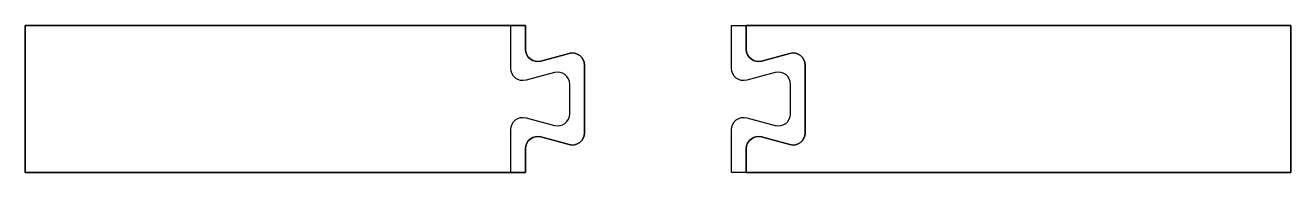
# Model space of a CAD drawing. Extents: x -166 to 264, y -169 to -119.
import ezdxf

# ---------------------------------------------------------------- set-up
doc = ezdxf.new("R2010")
doc.units = 0
doc.layers.add('1', color=7, linetype='CONTINUOUS')

# ---------------------------------------------------------------- blocks, each defined once
blk = doc.blocks.new('*M0')
at = {"layer": '1', "color": 7, "linetype": 'CONTINUOUS'}
for p, q in [((-30.00842, 20.00703, -32), (-30.00842, -29.99297, -32)), ((134.99158, 20.00703, -32), (-30.00842, 20.00703, -32)), ((-30.00842, 20.00703), (139.99158, 20.00703)), ((-30.00842, -29.99297), (-30.00842, 20.00703)), ((-30.00842, 20.00703, -32), (-30.00842, 20.00703)), ((134.99158, 5.35025, -16), (134.99158, 20.00703, -16)), ((134.99158, 20.00703, -16), (134.99158, 20.00703, -32)), ((139.99158, 20.00703, -16), (134.99158, 20.00703, -16)), ((139.99158, 20.00703), (139.99158, 11.85025)), ((139.99158, 20.00703), (139.99158, 20.00703, -16)), ((139.99158, 11.85025, -16), (139.99158, 20.00703, -16)), ((139.99158, 11.85025), (139.99158, 11.85025, -16)), ((145.15274, 7.88996), (154.83042, 10.48309)), ((154.83042, 10.48309, -16), (145.15274, 7.88996, -16)), ((154.83042, 10.48309), (154.83042, 10.48309, -16)), ((145.15274, 7.88996), (145.15274, 7.88996, -16)), ((159.99158, 6.52279), (159.99158, -16.50873)), ((159.99158, 6.52279), (159.99158, 6.52279, -16)), ((159.99158, -16.50873, -16), (159.99158, 6.52279, -16)), ((149.83042, 3.98309, -16), (140.15274, 1.38996, -16)), ((154.99158, -10.00873, -16), (154.99158, 0.02279, -16)), ((140.15274, -11.3759, -16), (149.83042, -13.96903, -16)), ((134.99158, -29.99297, -16), (134.99158, -15.33619, -16)), ((159.99158, -16.50873), (159.99158, -16.50873, -16)), ((154.83042, -20.46903), (145.15274, -17.8759)), ((145.15274, -17.8759), (145.15274, -17.8759, -16)), ((145.15274, -17.8759, -16), (154.83042, -20.46903, -16)), ((154.83042, -20.46903), (154.83042, -20.46903, -16)), ((139.99158, -21.83619), (139.99158, -29.99297)), ((139.99158, -29.99297, -16), (139.99158, -21.83619, -16)), ((139.99158, -21.83619), (139.99158, -21.83619, -16)), ((-30.00842, -29.99297, -32), (134.99158, -29.99297, -32)), ((139.99158, -29.99297), (-30.00842, -29.99297)), ((-30.00842, -29.99297, -32), (-30.00842, -29.99297)), ((134.99158, -29.99297, -16), (134.99158, -29.99297, -32)), ((134.99158, -29.99297, -16), (139.99158, -29.99297, -16)), ((139.99158, -29.99297), (139.99158, -29.99297, -16))]:
    blk.add_line(p, q, dxfattribs=at)
for centre, start, end in [((144.09158, 11.850254), 180, 285.00002778), ((155.89158, 6.52279, -16), 0, 104.99999167), ((150.89158, 0.02279, -16), 0, 104.99999167), ((150.89158, -10.00873, -16), 255.00000833, 0), ((155.89158, -16.50873, -16), 255.00000833, 0), ((144.09158, -21.836194), 74.99997222, 180)]:
    blk.add_arc(centre, 4.1, start, end, dxfattribs=at)
at = {"layer": '1', "color": 7, "linetype": 'CONTINUOUS', "extrusion": (0, 0, -1)}
for centre, start, end in [((-144.09158, 11.850254, 16), 254.99997222, 360), ((-155.89158, 6.52279), 75.00000833, 180), ((-139.09158, 5.350254, 16), 254.99997222, 360), ((-139.09158, -15.336194, 16), 360, 105.00002778), ((-155.89158, -16.50873), 180, 284.99999167), ((-144.09158, -21.836194, 16), 360, 105.00002778)]:
    blk.add_arc(centre, 4.1, start, end, dxfattribs=at)
blk = doc.blocks.new('*M1')
at = {"layer": '1', "color": 7, "linetype": 'CONTINUOUS'}
for p, q in [((133.99158, 2.35025, -32), (133.99158, 17.00703, -32)), ((133.99158, 2.35025, -16), (133.99158, 2.35025, -32)), ((148.83042, 0.98309, -32), (139.15274, -1.61004, -32)), ((148.83042, 0.98309, -16), (148.83042, 0.98309, -32)), ((139.15274, -1.61004, -16), (139.15274, -1.61004, -32)), ((153.99158, -13.00873, -32), (153.99158, -2.97721, -32)), ((153.99158, -2.97721, -16), (153.99158, -2.97721, -32)), ((139.15274, -14.3759, -16), (139.15274, -14.3759, -32)), ((139.15274, -14.3759, -32), (148.83042, -16.96903, -32)), ((148.83042, -16.96903, -16), (148.83042, -16.96903, -32)), ((153.99158, -13.00873, -16), (153.99158, -13.00873, -32)), ((133.99158, -18.33619, -16), (133.99158, -18.33619, -32)), ((133.99158, -32.99297, -32), (133.99158, -18.33619, -32))]:
    blk.add_line(p, q, dxfattribs=at)
at = {"layer": '1', "color": 7, "linetype": 'CONTINUOUS', "extrusion": (0, 0, -1)}
for centre, start, end in [((-138.09158, 2.350254, 32), 254.99997222, 360), ((-138.09158, -18.336194, 32), 360, 105.00002778)]:
    blk.add_arc(centre, 4.1, start, end, dxfattribs=at)
at = {"layer": '1', "color": 7, "linetype": 'CONTINUOUS'}
for centre, start, end in [((149.89158, -2.97721, -32), 0, 104.99999167), ((149.89158, -13.00873, -32), 255.00000833, 0)]:
    blk.add_arc(centre, 4.1, start, end, dxfattribs=at)
blk = doc.blocks.new('*M2')
at = {"layer": '1', "color": 7, "linetype": 'CONTINUOUS'}
for name, p in [('*M0', (0, -0.00703)), ('*M1', (1, 2.99297))]:
    blk.add_blockref(name, p, dxfattribs=at)
blk = doc.blocks.new('*M3')
at = {"layer": '1', "color": 7, "linetype": 'CONTINUOUS'}
for p, q in [((134.99158, 5.35025, -16), (134.99158, 20.00703, -16)), ((134.99158, 20.00703, -16), (139.99158, 20.00703, -16)), ((139.99158, 11.85025, -16), (139.99158, 20.00703, -16)), ((139.99158, 20.00703), (139.99158, 11.85025)), ((139.99158, 20.00703, -16), (139.99158, 20.00703)), ((139.99158, 11.85025), (139.99158, 11.85025, -16)), ((154.83042, 10.48309, -16), (145.15274, 7.88996, -16)), ((145.15274, 7.88996), (154.83042, 10.48309)), ((154.83042, 10.48309), (154.83042, 10.48309, -16)), ((145.15274, 7.88996), (145.15274, 7.88996, -16)), ((159.99158, 6.52279), (159.99158, 6.52279, -16)), ((159.99158, -16.50873, -16), (159.99158, 6.52279, -16)), ((159.99158, 6.52279), (159.99158, -16.50873)), ((149.83042, 3.98309, -16), (140.15274, 1.38996, -16)), ((154.99158, -10.00873, -16), (154.99158, 0.02279, -16)), ((140.15274, -11.3759, -16), (149.83042, -13.96903, -16)), ((134.99158, -29.99297, -16), (134.99158, -15.33619, -16)), ((159.99158, -16.50873), (159.99158, -16.50873, -16)), ((145.15274, -17.8759), (145.15274, -17.8759, -16)), ((145.15274, -17.8759, -16), (154.83042, -20.46903, -16)), ((154.83042, -20.46903), (145.15274, -17.8759)), ((154.83042, -20.46903), (154.83042, -20.46903, -16)), ((139.99158, -29.99297, -16), (139.99158, -21.83619, -16)), ((139.99158, -21.83619), (139.99158, -29.99297)), ((139.99158, -21.83619), (139.99158, -21.83619, -16)), ((139.99158, -29.99297, -16), (134.99158, -29.99297, -16)), ((139.99158, -29.99297), (139.99158, -29.99297, -16))]:
    blk.add_line(p, q, dxfattribs=at)
at = {"layer": '1', "color": 7, "linetype": 'CONTINUOUS', "extrusion": (0, 0, -1)}
for centre, start, end in [((-144.09158, 11.850254, 16), 254.99997222, 360), ((-155.89158, 6.52279), 75.00000833, 180), ((-139.09158, 5.350254, 16), 254.99997222, 360), ((-139.09158, -15.336194, 16), 360, 105.00002778), ((-155.89158, -16.50873), 180, 284.99999167), ((-144.09158, -21.836194, 16), 360, 105.00002778)]:
    blk.add_arc(centre, 4.1, start, end, dxfattribs=at)
at = {"layer": '1', "color": 7, "linetype": 'CONTINUOUS'}
for centre, start, end in [((144.09158, 11.850254), 180, 285.00002778), ((155.89158, 6.52279, -16), 0, 104.99999167), ((150.89158, 0.02279, -16), 0, 104.99999167), ((150.89158, -10.00873, -16), 255.00000833, 0), ((155.89158, -16.50873, -16), 255.00000833, 0), ((144.09158, -21.836194), 74.99997222, 180)]:
    blk.add_arc(centre, 4.1, start, end, dxfattribs=at)
blk = doc.blocks.new('*M4')
at = {"layer": '1', "color": 7, "linetype": 'CONTINUOUS'}
for p, q in [((133.99158, 2.35025, -32), (133.99158, 2.35025, -16)), ((148.83042, 0.98309, -32), (139.15274, -1.61004, -32)), ((148.83042, 0.98309, -16), (148.83042, 0.98309, -32)), ((139.15274, -1.61004, -16), (139.15274, -1.61004, -32)), ((153.99158, -2.97721, -16), (153.99158, -2.97721, -32)), ((153.99158, -13.00873, -32), (153.99158, -2.97721, -32)), ((139.15274, -14.3759, -32), (148.83042, -16.96903, -32)), ((139.15274, -14.3759, -16), (139.15274, -14.3759, -32)), ((148.83042, -16.96903, -16), (148.83042, -16.96903, -32)), ((153.99158, -13.00873, -16), (153.99158, -13.00873, -32)), ((133.99158, -18.33619, -32), (133.99158, -18.33619, -16))]:
    blk.add_line(p, q, dxfattribs=at)
at = {"layer": '1', "color": 7, "linetype": 'CONTINUOUS', "extrusion": (0, 0, -1)}
for centre, start, end in [((-138.09158, 2.350254, 32), 254.99997222, 360), ((-138.09158, -18.336194, 32), 360, 105.00002778)]:
    blk.add_arc(centre, 4.1, start, end, dxfattribs=at)
at = {"layer": '1', "color": 7, "linetype": 'CONTINUOUS'}
for centre, start, end in [((149.89158, -2.97721, -32), 0, 104.99999167), ((149.89158, -13.00873, -32), 255.00000833, 0)]:
    blk.add_arc(centre, 4.1, start, end, dxfattribs=at)
blk = doc.blocks.new('*M5')
at = {"layer": '1', "color": 7, "linetype": 'CONTINUOUS'}
for name, p in [('*M3', (0, -0.00703)), ('*M4', (1, 2.99297))]:
    blk.add_blockref(name, p, dxfattribs=at)
blk = doc.blocks.new('*M6')
at = {"layer": '1', "color": 7, "linetype": 'CONTINUOUS'}
for p, q in [((-30.00842, 5.34322, -32), (-30.00842, 20, -32)), ((-30.00842, 20, -32), (159.99158, 20, -32)), ((-30.00842, 20, -32), (-30.00842, 20, -16)), ((159.99158, 20), (-25.00842, 20)), ((159.99158, 20, -32), (159.99158, -30, -32)), ((159.99158, 20, -32), (159.99158, 20)), ((159.99158, -30), (159.99158, 20)), ((-30.00842, -30, -32), (-30.00842, -15.34322, -32)), ((159.99158, -30, -32), (-30.00842, -30, -32)), ((-30.00842, -30, -16), (-30.00842, -30, -32)), ((-25.00842, -30), (159.99158, -30)), ((159.99158, -30, -32), (159.99158, -30))]:
    blk.add_line(p, q, dxfattribs=at)
blk = doc.blocks.new('*M7')
at = {"layer": '1', "color": 7, "linetype": 'CONTINUOUS'}
for name, p in [('*M5', (0, 0)), ('*M6', (165, 0))]:
    blk.add_blockref(name, p, dxfattribs=at)

msp = doc.modelspace()

# ---------------------------------------------------------------- block references
at = {"layer": '1', "color": 7, "linetype": 'CONTINUOUS'}
for name, p in [('*M2', (-136.47064, -138.62974, -23.01636)), ('*M7', (-61.47064, -138.62974, -23.01636))]:
    msp.add_blockref(name, p, dxfattribs=at)

doc.saveas('drawing.dxf')
